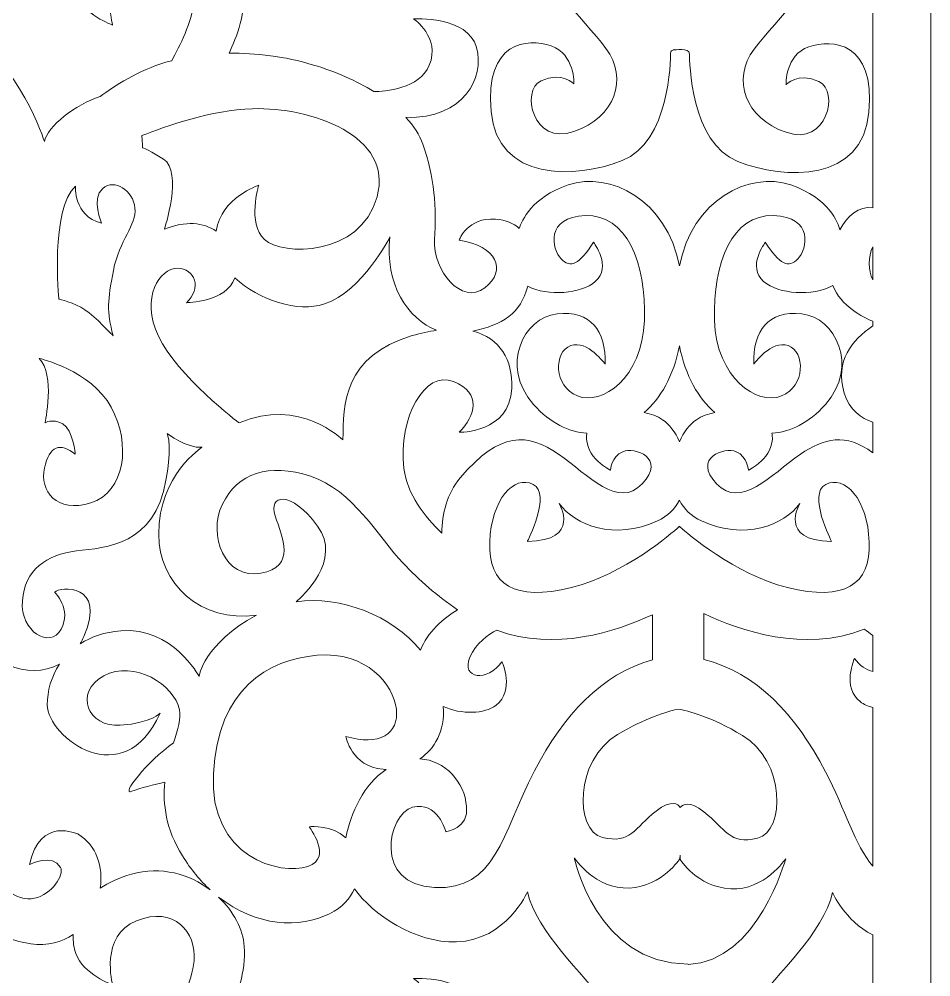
# Model space of a CAD drawing. Header units: centimetres. Extents: x -27.5 to -15.8, y -2.4 to 9.5.
# Drawn here: x -17.852 to -15.797, y 3.607 to 5.765 of the extents above; entities that cross this region are included whole.
import ezdxf

# ---------------------------------------------------------------- set-up
doc = ezdxf.new("R2010")
doc.units = ezdxf.units.CM
doc.header["$MEASUREMENT"] = 0
doc.layers.add('layer 1', color=7, linetype='Continuous')

msp = doc.modelspace()

# ---------------------------------------------------------------- linework, layer by layer
at = {"layer": 'layer 1', "color": 7, "lineweight": 9}
for points, knots in [([(-15.79741, -2.43716), (-15.79741, -2.43716), (-21.40076, -2.43716), (-21.40076, -2.43716), (-21.40076, -2.43716), (-21.40076, -2.43716), (-21.40076, 9.5), (-21.40076, 9.5), (-21.40076, 9.5), (-21.40076, 9.5), (-15.79741, 9.5), (-15.79741, 9.5), (-15.79741, 9.5), (-15.79741, 9.5), (-15.79741, -2.43716), (-15.79741, -2.43716)], [0, 0, 0, 0, 0.2, 0.2, 0.2, 0.2, 0.4, 0.4, 0.4, 0.4, 0.6, 0.6, 0.6, 0.6, 1, 1, 1, 1]), ([(-17.73075, 5.85552), (-17.73044, 5.84287), (-17.72817, 5.83133), (-17.72476, 5.82177), (-17.72476, 5.82177), (-17.70807, 5.77493), (-17.64199, 5.75139), (-17.64199, 5.75139), (-17.64199, 5.75139), (-17.64199, 5.75139), (-17.67151, 5.86227), (-17.58764, 5.89573), (-17.58764, 5.89573), (-17.50379, 5.92922), (-17.4519, 5.87002), (-17.45827, 5.80561), (-17.45827, 5.80561), (-17.4631, 5.75683), (-17.49057, 5.70427), (-17.50846, 5.67092), (-17.50846, 5.67092), (-17.51294, 5.66978), (-17.51736, 5.66858), (-17.52172, 5.66733), (-17.52172, 5.66733), (-17.5823, 5.64993), (-17.63855, 5.61344), (-17.66997, 5.59049), (-17.66997, 5.59049), (-17.72506, 5.572), (-17.78909, 5.52378), (-17.79534, 5.48871), (-17.79534, 5.48871), (-17.79534, 5.48871), (-17.8558, 5.67267), (-17.96883, 5.72853), (-17.96883, 5.72853), (-18.02288, 5.75528), (-18.08413, 5.74363), (-18.13967, 5.71022), (-18.13967, 5.71022), (-18.14024, 5.73015), (-18.15026, 5.74974), (-18.17611, 5.76652), (-18.17611, 5.76652), (-18.17611, 5.76652), (-18.14626, 5.70039), (-18.20348, 5.67394), (-18.20348, 5.67394), (-18.26071, 5.64749), (-18.3926, 5.68276), (-18.40255, 5.74447), (-18.40255, 5.74447), (-18.41028, 5.7925), (-18.37583, 5.84052), (-18.36017, 5.85946), (-18.36017, 5.85946), (-18.35307, 5.85613), (-18.34535, 5.85322), (-18.33693, 5.85082), (-18.33693, 5.85082), (-18.21018, 5.81468), (-18.05121, 5.9022), (-17.99535, 5.98787), (-17.99535, 5.98787), (-17.99535, 5.98787), (-17.97815, 5.85658), (-17.82638, 5.83453), (-17.82638, 5.83453), (-17.78816, 5.82898), (-17.75595, 5.83798), (-17.73075, 5.85552)], [0, 0, 0, 0, 0.0526316, 0.0526316, 0.0526316, 0.0526316, 0.1052632, 0.1052632, 0.1052632, 0.1052632, 0.1578947, 0.1578947, 0.1578947, 0.1578947, 0.2105263, 0.2105263, 0.2105263, 0.2105263, 0.2631579, 0.2631579, 0.2631579, 0.2631579, 0.3157895, 0.3157895, 0.3157895, 0.3157895, 0.3684211, 0.3684211, 0.3684211, 0.3684211, 0.4210526, 0.4210526, 0.4210526, 0.4210526, 0.4736842, 0.4736842, 0.4736842, 0.4736842, 0.5263158, 0.5263158, 0.5263158, 0.5263158, 0.5789474, 0.5789474, 0.5789474, 0.5789474, 0.6315789, 0.6315789, 0.6315789, 0.6315789, 0.6842105, 0.6842105, 0.6842105, 0.6842105, 0.7368421, 0.7368421, 0.7368421, 0.7368421, 0.7894737, 0.7894737, 0.7894737, 0.7894737, 0.8421053, 0.8421053, 0.8421053, 0.8421053, 0.8947368, 0.8947368, 0.8947368, 0.8947368, 1, 1, 1, 1]), ([(-15.92848, 5.85458), (-15.92848, 5.85458), (-15.92848, 5.33978), (-15.92848, 5.33978), (-15.92848, 5.33978), (-15.96007, 5.34412), (-15.98544, 5.32121), (-16.00231, 5.29014), (-16.00231, 5.29014), (-16.00608, 5.30422), (-16.02636, 5.36147), (-16.11284, 5.39095), (-16.11284, 5.39095), (-16.20746, 5.42319), (-16.33545, 5.35689), (-16.36405, 5.20854), (-16.36405, 5.20854), (-16.39264, 5.35689), (-16.52066, 5.42319), (-16.61526, 5.39095), (-16.61526, 5.39095), (-16.69707, 5.36306), (-16.71967, 5.31033), (-16.72505, 5.29279), (-16.72505, 5.29279), (-16.73793, 5.3048), (-16.75568, 5.31187), (-16.77842, 5.31382), (-16.77842, 5.31382), (-16.84208, 5.31929), (-16.86057, 5.26651), (-16.86057, 5.26651), (-16.86057, 5.26651), (-16.77635, 5.25379), (-16.75172, 5.19921), (-16.80306, 5.15918), (-16.80306, 5.15918), (-16.85441, 5.11918), (-16.92012, 5.19739), (-16.91603, 5.26835), (-16.91603, 5.26835), (-16.91191, 5.33928), (-16.91603, 5.40841), (-16.9427, 5.48302), (-16.9427, 5.48302), (-16.95013, 5.50374), (-16.96313, 5.52392), (-16.98063, 5.54303), (-16.98063, 5.54303), (-16.8492, 5.54065), (-16.80256, 5.63199), (-16.8215, 5.70078), (-16.8215, 5.70078), (-16.8412, 5.7723), (-16.9633, 5.76533), (-16.9633, 5.76533), (-16.9633, 5.76533), (-16.9633, 5.76533), (-16.90226, 5.72344), (-16.92787, 5.66065), (-16.92787, 5.66065), (-16.94954, 5.60751), (-17.02893, 5.60181), (-17.05291, 5.60133), (-17.05291, 5.60133), (-17.09202, 5.62554), (-17.13862, 5.64611), (-17.18914, 5.66128), (-17.18914, 5.66128), (-17.25441, 5.68089), (-17.31916, 5.6888), (-17.37941, 5.68777), (-17.37941, 5.68777), (-17.36197, 5.72405), (-17.34073, 5.78116), (-17.34496, 5.83778), (-17.34496, 5.83778), (-17.34709, 5.86664), (-17.35969, 5.89667), (-17.3799, 5.92331), (-17.3799, 5.92331), (-17.30069, 5.87239), (-17.21362, 5.8713), (-17.15255, 5.9022), (-17.15255, 5.9022), (-17.12351, 5.9169), (-17.10608, 5.93691), (-17.09682, 5.95824), (-17.09682, 5.95824), (-17.05562, 5.9007), (-16.95978, 5.83579), (-16.86672, 5.83878), (-16.86672, 5.83878), (-16.75377, 5.84243), (-16.70654, 5.95158), (-16.70654, 5.95158), (-16.70654, 5.95158), (-16.68601, 5.86063), (-16.58128, 5.76785), (-16.52993, 5.69871), (-16.52993, 5.69871), (-16.47858, 5.62959), (-16.50939, 5.54408), (-16.60182, 5.51131), (-16.60182, 5.51131), (-16.69423, 5.47858), (-16.72299, 5.6041), (-16.67575, 5.62596), (-16.67575, 5.62596), (-16.62853, 5.64778), (-16.60182, 5.61866), (-16.60182, 5.61866), (-16.60182, 5.61866), (-16.60182, 5.61866), (-16.59977, 5.68599), (-16.65315, 5.70417), (-16.65315, 5.70417), (-16.70654, 5.72236), (-16.80306, 5.71509), (-16.78869, 5.55681), (-16.78869, 5.55681), (-16.77431, 5.39853), (-16.59977, 5.40401), (-16.49296, 5.44585), (-16.49296, 5.44585), (-16.38617, 5.48768), (-16.38411, 5.67326), (-16.38411, 5.6878), (-16.38411, 5.6878), (-16.38411, 5.6923), (-16.38076, 5.69489), (-16.37613, 5.69633), (-16.37613, 5.69633), (-16.37613, 5.69633), (-16.37646, 5.69515), (-16.37646, 5.69515), (-16.37646, 5.69515), (-16.37646, 5.69515), (-16.34154, 5.70062), (-16.34154, 5.68605), (-16.34154, 5.68605), (-16.34154, 5.67151), (-16.33949, 5.48595), (-16.23271, 5.44411), (-16.23271, 5.44411), (-16.12592, 5.40226), (-15.95136, 5.39678), (-15.93697, 5.55507), (-15.93697, 5.55507), (-15.9226, 5.71334), (-16.01912, 5.72061), (-16.07252, 5.70241), (-16.07252, 5.70241), (-16.12592, 5.68423), (-16.12386, 5.61693), (-16.12386, 5.61693), (-16.12386, 5.61693), (-16.12386, 5.61693), (-16.09717, 5.64604), (-16.04993, 5.6242), (-16.04993, 5.6242), (-16.0027, 5.60237), (-16.03146, 5.47685), (-16.12386, 5.5096), (-16.12386, 5.5096), (-16.21628, 5.54234), (-16.24708, 5.62784), (-16.19574, 5.69696), (-16.19574, 5.69696), (-16.1444, 5.76612), (-16.03966, 5.85888), (-16.01912, 5.94984), (-16.01912, 5.94984), (-16.01912, 5.94984), (-15.99164, 5.88633), (-15.92848, 5.85458)], [0, 0, 0, 0, 0.0222222, 0.0222222, 0.0222222, 0.0222222, 0.0444444, 0.0444444, 0.0444444, 0.0444444, 0.0666667, 0.0666667, 0.0666667, 0.0666667, 0.0888889, 0.0888889, 0.0888889, 0.0888889, 0.1111111, 0.1111111, 0.1111111, 0.1111111, 0.1333333, 0.1333333, 0.1333333, 0.1333333, 0.1555556, 0.1555556, 0.1555556, 0.1555556, 0.1777778, 0.1777778, 0.1777778, 0.1777778, 0.2, 0.2, 0.2, 0.2, 0.2222222, 0.2222222, 0.2222222, 0.2222222, 0.2444444, 0.2444444, 0.2444444, 0.2444444, 0.2666667, 0.2666667, 0.2666667, 0.2666667, 0.2888889, 0.2888889, 0.2888889, 0.2888889, 0.3111111, 0.3111111, 0.3111111, 0.3111111, 0.3333333, 0.3333333, 0.3333333, 0.3333333, 0.3555556, 0.3555556, 0.3555556, 0.3555556, 0.3777778, 0.3777778, 0.3777778, 0.3777778, 0.4, 0.4, 0.4, 0.4, 0.4222222, 0.4222222, 0.4222222, 0.4222222, 0.4444444, 0.4444444, 0.4444444, 0.4444444, 0.4666667, 0.4666667, 0.4666667, 0.4666667, 0.4888889, 0.4888889, 0.4888889, 0.4888889, 0.5111111, 0.5111111, 0.5111111, 0.5111111, 0.5333333, 0.5333333, 0.5333333, 0.5333333, 0.5555556, 0.5555556, 0.5555556, 0.5555556, 0.5777778, 0.5777778, 0.5777778, 0.5777778, 0.6, 0.6, 0.6, 0.6, 0.6222222, 0.6222222, 0.6222222, 0.6222222, 0.6444444, 0.6444444, 0.6444444, 0.6444444, 0.6666667, 0.6666667, 0.6666667, 0.6666667, 0.6888889, 0.6888889, 0.6888889, 0.6888889, 0.7111111, 0.7111111, 0.7111111, 0.7111111, 0.7333333, 0.7333333, 0.7333333, 0.7333333, 0.7555556, 0.7555556, 0.7555556, 0.7555556, 0.7777778, 0.7777778, 0.7777778, 0.7777778, 0.8, 0.8, 0.8, 0.8, 0.8222222, 0.8222222, 0.8222222, 0.8222222, 0.8444444, 0.8444444, 0.8444444, 0.8444444, 0.8666667, 0.8666667, 0.8666667, 0.8666667, 0.8888889, 0.8888889, 0.8888889, 0.8888889, 0.9111111, 0.9111111, 0.9111111, 0.9111111, 0.9333333, 0.9333333, 0.9333333, 0.9333333, 0.9555556, 0.9555556, 0.9555556, 0.9555556, 1, 1, 1, 1]), ([(-17.40801, 5.28719), (-17.43689, 5.30584), (-17.47763, 5.31157), (-17.52507, 5.29104), (-17.52507, 5.29104), (-17.52507, 5.29104), (-17.48258, 5.42121), (-17.52727, 5.44915), (-17.52727, 5.44915), (-17.57194, 5.47707), (-17.57457, 5.47476), (-17.57457, 5.47476), (-17.57457, 5.47476), (-17.57457, 5.47476), (-17.57434, 5.48618), (-17.57564, 5.50209), (-17.57564, 5.50209), (-17.52161, 5.52375), (-17.41869, 5.55985), (-17.32645, 5.56277), (-17.32645, 5.56277), (-17.19397, 5.56695), (-17.00789, 5.5013), (-17.04573, 5.3644), (-17.04573, 5.3644), (-17.08358, 5.22748), (-17.26021, 5.23169), (-17.29962, 5.268), (-17.29962, 5.268), (-17.33905, 5.30432), (-17.31236, 5.39021), (-17.31236, 5.39021), (-17.31236, 5.39021), (-17.31236, 5.39021), (-17.39721, 5.36317), (-17.40801, 5.28719)], [0, 0, 0, 0, 0.1, 0.1, 0.1, 0.1, 0.2, 0.2, 0.2, 0.2, 0.3, 0.3, 0.3, 0.3, 0.4, 0.4, 0.4, 0.4, 0.5, 0.5, 0.5, 0.5, 0.6, 0.6, 0.6, 0.6, 0.7, 0.7, 0.7, 0.7, 0.8, 0.8, 0.8, 0.8, 1, 1, 1, 1]), ([(-17.76295, 5.13375), (-17.76295, 5.13375), (-17.78262, 5.33613), (-17.72551, 5.38847), (-17.72551, 5.38847), (-17.72551, 5.38847), (-17.73087, 5.32184), (-17.66661, 5.30464), (-17.66661, 5.30464), (-17.66661, 5.30464), (-17.69087, 5.35944), (-17.66419, 5.38307), (-17.66419, 5.38307), (-17.63752, 5.40669), (-17.59508, 5.37771), (-17.59144, 5.33903), (-17.59144, 5.33903), (-17.58779, 5.30037), (-17.6266, 5.26705), (-17.63993, 5.19831), (-17.63993, 5.19831), (-17.6533, 5.12956), (-17.65534, 5.1074), (-17.64059, 5.05118), (-17.64059, 5.05118), (-17.64059, 5.05118), (-17.68042, 5.09432), (-17.70402, 5.11), (-17.70402, 5.11), (-17.72763, 5.12569), (-17.76295, 5.13375), (-17.76295, 5.13375)], [0, 0, 0, 0, 0.1111111, 0.1111111, 0.1111111, 0.1111111, 0.2222222, 0.2222222, 0.2222222, 0.2222222, 0.3333333, 0.3333333, 0.3333333, 0.3333333, 0.4444444, 0.4444444, 0.4444444, 0.4444444, 0.5555556, 0.5555556, 0.5555556, 0.5555556, 0.6666667, 0.6666667, 0.6666667, 0.6666667, 0.7777778, 0.7777778, 0.7777778, 0.7777778, 1, 1, 1, 1]), ([(-16.89955, 4.60662), (-16.93844, 4.64342), (-16.97859, 4.69441), (-16.98498, 4.75195), (-16.98498, 4.75195), (-16.99788, 4.86803), (-16.93773, 4.9746), (-16.87328, 4.94796), (-16.87328, 4.94796), (-16.80882, 4.92132), (-16.82388, 4.87184), (-16.86038, 4.83376), (-16.86038, 4.83376), (-16.86038, 4.83376), (-16.74654, 4.83188), (-16.74223, 4.93273), (-16.74223, 4.93273), (-16.7395, 4.99711), (-16.7685, 5.04628), (-16.83002, 5.06157), (-16.83002, 5.06157), (-16.76349, 5.07585), (-16.72138, 5.10154), (-16.70607, 5.16273), (-16.70607, 5.16273), (-16.65993, 5.1396), (-16.58682, 5.14529), (-16.55381, 5.17359), (-16.55381, 5.17359), (-16.51527, 5.20667), (-16.55754, 5.26175), (-16.55754, 5.26175), (-16.55754, 5.26175), (-16.5899, 5.21217), (-16.60979, 5.20227), (-16.63095, 5.22428), (-16.63095, 5.22428), (-16.65209, 5.24632), (-16.66708, 5.31936), (-16.57562, 5.32205), (-16.57562, 5.32205), (-16.48415, 5.32477), (-16.43842, 5.21673), (-16.44298, 5.08576), (-16.44298, 5.08576), (-16.44756, 4.95474), (-16.53904, 4.89397), (-16.59392, 4.91559), (-16.59392, 4.91559), (-16.6488, 4.9372), (-16.64728, 5.01552), (-16.60917, 5.02904), (-16.60917, 5.02904), (-16.57105, 5.04252), (-16.53142, 4.98715), (-16.53142, 4.98715), (-16.53142, 4.98715), (-16.52989, 5.06278), (-16.56343, 5.10869), (-16.63966, 5.10058), (-16.63966, 5.10058), (-16.71587, 5.09249), (-16.76922, 4.9831), (-16.69302, 4.89667), (-16.69302, 4.89667), (-16.65509, 4.85368), (-16.6134, 4.83442), (-16.5726, 4.8319), (-16.5726, 4.8319), (-16.57292, 4.83045), (-16.57317, 4.82902), (-16.57332, 4.82754), (-16.57332, 4.82754), (-16.57821, 4.77699), (-16.51954, 4.74815), (-16.51954, 4.74815), (-16.51954, 4.74815), (-16.51954, 4.74815), (-16.51791, 4.77846), (-16.49184, 4.78999), (-16.49184, 4.78999), (-16.46576, 4.80155), (-16.39243, 4.77556), (-16.44784, 4.71781), (-16.44784, 4.71781), (-16.50325, 4.66008), (-16.56822, 4.73674), (-16.63697, 4.78431), (-16.63697, 4.78431), (-16.70571, 4.83188), (-16.768, 4.8376), (-16.85824, 4.73103), (-16.85824, 4.73103), (-16.88856, 4.69518), (-16.89901, 4.65036), (-16.89955, 4.60662)], [0, 0, 0, 0, 0.04, 0.04, 0.04, 0.04, 0.08, 0.08, 0.08, 0.08, 0.12, 0.12, 0.12, 0.12, 0.16, 0.16, 0.16, 0.16, 0.2, 0.2, 0.2, 0.2, 0.24, 0.24, 0.24, 0.24, 0.28, 0.28, 0.28, 0.28, 0.32, 0.32, 0.32, 0.32, 0.36, 0.36, 0.36, 0.36, 0.4, 0.4, 0.4, 0.4, 0.44, 0.44, 0.44, 0.44, 0.48, 0.48, 0.48, 0.48, 0.52, 0.52, 0.52, 0.52, 0.56, 0.56, 0.56, 0.56, 0.6, 0.6, 0.6, 0.6, 0.64, 0.64, 0.64, 0.64, 0.68, 0.68, 0.68, 0.68, 0.72, 0.72, 0.72, 0.72, 0.76, 0.76, 0.76, 0.76, 0.8, 0.8, 0.8, 0.8, 0.84, 0.84, 0.84, 0.84, 0.88, 0.88, 0.88, 0.88, 0.92, 0.92, 0.92, 0.92, 1, 1, 1, 1]), ([(-15.92848, 5.08402), (-15.92848, 5.08402), (-15.92848, 5.07347), (-15.92848, 5.07347), (-15.92848, 5.07347), (-15.97536, 5.04054), (-16.01422, 4.99578), (-15.99279, 4.92224), (-15.99279, 4.92224), (-15.98146, 4.88334), (-15.95369, 4.8652), (-15.92848, 4.85681), (-15.92848, 4.85681), (-15.92848, 4.85681), (-15.92848, 4.78783), (-15.92848, 4.78783), (-15.92848, 4.78783), (-15.9893, 4.83267), (-16.03833, 4.82086), (-16.09115, 4.78431), (-16.09115, 4.78431), (-16.1599, 4.73674), (-16.22488, 4.66008), (-16.28027, 4.71781), (-16.28027, 4.71781), (-16.33569, 4.77556), (-16.26234, 4.80155), (-16.23627, 4.78999), (-16.23627, 4.78999), (-16.21022, 4.77846), (-16.20858, 4.74815), (-16.20858, 4.74815), (-16.20858, 4.74815), (-16.20858, 4.74815), (-16.14991, 4.77699), (-16.1548, 4.82754), (-16.1548, 4.82754), (-16.15495, 4.82902), (-16.15518, 4.83045), (-16.1555, 4.8319), (-16.1555, 4.8319), (-16.11474, 4.83442), (-16.07302, 4.85368), (-16.0351, 4.89667), (-16.0351, 4.89667), (-15.95889, 4.9831), (-16.01223, 5.09249), (-16.08847, 5.10058), (-16.08847, 5.10058), (-16.16469, 5.10869), (-16.19822, 5.06278), (-16.19669, 4.98715), (-16.19669, 4.98715), (-16.19669, 4.98715), (-16.15707, 5.04252), (-16.11895, 5.02904), (-16.11895, 5.02904), (-16.08084, 5.01552), (-16.07931, 4.9372), (-16.1342, 4.91559), (-16.1342, 4.91559), (-16.18908, 4.89397), (-16.28054, 4.95474), (-16.28512, 5.08576), (-16.28512, 5.08576), (-16.28969, 5.21673), (-16.24396, 5.32477), (-16.15248, 5.32205), (-16.15248, 5.32205), (-16.06101, 5.31936), (-16.07602, 5.24632), (-16.09717, 5.22428), (-16.09717, 5.22428), (-16.1183, 5.20227), (-16.13821, 5.21217), (-16.17057, 5.26175), (-16.17057, 5.26175), (-16.17057, 5.26175), (-16.21287, 5.20667), (-16.17429, 5.17359), (-16.17429, 5.17359), (-16.14049, 5.1446), (-16.06455, 5.13934), (-16.01869, 5.16452), (-16.01869, 5.16452), (-16.00032, 5.11801), (-15.95001, 5.0929), (-15.92848, 5.08402)], [0, 0, 0, 0, 0.0434783, 0.0434783, 0.0434783, 0.0434783, 0.0869565, 0.0869565, 0.0869565, 0.0869565, 0.1304348, 0.1304348, 0.1304348, 0.1304348, 0.173913, 0.173913, 0.173913, 0.173913, 0.2173913, 0.2173913, 0.2173913, 0.2173913, 0.2608696, 0.2608696, 0.2608696, 0.2608696, 0.3043478, 0.3043478, 0.3043478, 0.3043478, 0.3478261, 0.3478261, 0.3478261, 0.3478261, 0.3913043, 0.3913043, 0.3913043, 0.3913043, 0.4347826, 0.4347826, 0.4347826, 0.4347826, 0.4782609, 0.4782609, 0.4782609, 0.4782609, 0.5217391, 0.5217391, 0.5217391, 0.5217391, 0.5652174, 0.5652174, 0.5652174, 0.5652174, 0.6086957, 0.6086957, 0.6086957, 0.6086957, 0.6521739, 0.6521739, 0.6521739, 0.6521739, 0.6956522, 0.6956522, 0.6956522, 0.6956522, 0.7391304, 0.7391304, 0.7391304, 0.7391304, 0.7826087, 0.7826087, 0.7826087, 0.7826087, 0.826087, 0.826087, 0.826087, 0.826087, 0.8695652, 0.8695652, 0.8695652, 0.8695652, 0.9130435, 0.9130435, 0.9130435, 0.9130435, 1, 1, 1, 1]), ([(-16.91152, 5.06369), (-16.92846, 5.06128), (-16.94669, 5.05727), (-16.96621, 5.0515), (-16.96621, 5.0515), (-17.12089, 5.00583), (-17.12247, 4.89656), (-17.12247, 4.81665), (-17.12247, 4.81665), (-17.12247, 4.81665), (-17.22129, 4.91372), (-17.35664, 4.85472), (-17.35664, 4.85472), (-17.35664, 4.85472), (-17.49678, 4.96124), (-17.5384, 5.05009), (-17.5384, 5.05009), (-17.58004, 5.13892), (-17.53569, 5.20317), (-17.49552, 5.20317), (-17.49552, 5.20317), (-17.45538, 5.20317), (-17.44002, 5.15816), (-17.47544, 5.12577), (-17.47544, 5.12577), (-17.47544, 5.12577), (-17.38541, 5.12668), (-17.36603, 5.18182), (-17.36603, 5.18182), (-17.31323, 5.13149), (-17.22349, 5.10289), (-17.16449, 5.1228), (-17.16449, 5.1228), (-17.07825, 5.15193), (-17.01665, 5.27379), (-17.01665, 5.27379), (-17.01665, 5.27379), (-17.02929, 5.16863), (-16.9761, 5.08834), (-16.91152, 5.06369)], [0, 0, 0, 0, 0.0909091, 0.0909091, 0.0909091, 0.0909091, 0.1818182, 0.1818182, 0.1818182, 0.1818182, 0.2727273, 0.2727273, 0.2727273, 0.2727273, 0.3636364, 0.3636364, 0.3636364, 0.3636364, 0.4545455, 0.4545455, 0.4545455, 0.4545455, 0.5454545, 0.5454545, 0.5454545, 0.5454545, 0.6363636, 0.6363636, 0.6363636, 0.6363636, 0.7272727, 0.7272727, 0.7272727, 0.7272727, 0.8181818, 0.8181818, 0.8181818, 0.8181818, 1, 1, 1, 1]), ([(-15.92848, 5.25157), (-15.92848, 5.25157), (-15.92848, 5.17711), (-15.92848, 5.17711), (-15.92848, 5.17711), (-15.93895, 5.19725), (-15.93875, 5.23063), (-15.92848, 5.25157)], [0, 0, 0, 0, 0.3333333, 0.3333333, 0.3333333, 0.3333333, 1, 1, 1, 1]), ([(-16.36405, 5.0283), (-16.37745, 4.96001), (-16.40679, 4.90994), (-16.44389, 4.87833), (-16.44389, 4.87833), (-16.42864, 4.87539), (-16.41427, 4.87012), (-16.40221, 4.86217), (-16.40221, 4.86217), (-16.38682, 4.85205), (-16.37346, 4.83404), (-16.36405, 4.81229), (-16.36405, 4.81229), (-16.35465, 4.83404), (-16.34129, 4.85205), (-16.32591, 4.86217), (-16.32591, 4.86217), (-16.31385, 4.87012), (-16.29948, 4.87539), (-16.28423, 4.87833), (-16.28423, 4.87833), (-16.32131, 4.90994), (-16.35064, 4.96001), (-16.36405, 5.0283)], [0, 0, 0, 0, 0.1428571, 0.1428571, 0.1428571, 0.1428571, 0.2857143, 0.2857143, 0.2857143, 0.2857143, 0.4285714, 0.4285714, 0.4285714, 0.4285714, 0.5714286, 0.5714286, 0.5714286, 0.5714286, 0.7142857, 0.7142857, 0.7142857, 0.7142857, 1, 1, 1, 1]), ([(-17.79402, 4.85515), (-17.79402, 4.85515), (-17.77042, 4.96364), (-17.80731, 5.00024), (-17.80731, 5.00024), (-17.80731, 5.00024), (-17.69075, 4.97409), (-17.64502, 4.89044), (-17.64502, 4.89044), (-17.59925, 4.80679), (-17.61403, 4.69962), (-17.69075, 4.67477), (-17.69075, 4.67477), (-17.76746, 4.64996), (-17.80731, 4.70223), (-17.7955, 4.75321), (-17.7955, 4.75321), (-17.78369, 4.80419), (-17.76008, 4.8107), (-17.72613, 4.78457), (-17.72613, 4.78457), (-17.72613, 4.78457), (-17.73058, 4.83946), (-17.75417, 4.85254), (-17.75417, 4.85254), (-17.77779, 4.8656), (-17.79402, 4.85515), (-17.79402, 4.85515)], [0, 0, 0, 0, 0.125, 0.125, 0.125, 0.125, 0.25, 0.25, 0.25, 0.25, 0.375, 0.375, 0.375, 0.375, 0.5, 0.5, 0.5, 0.5, 0.625, 0.625, 0.625, 0.625, 0.75, 0.75, 0.75, 0.75, 1, 1, 1, 1]), ([(-17.71487, 4.35726), (-17.71188, 4.36228), (-17.70914, 4.36763), (-17.70668, 4.37331), (-17.70668, 4.37331), (-17.65327, 4.49518), (-17.76211, 4.48608), (-17.77238, 4.47336), (-17.77238, 4.47336), (-17.77238, 4.47336), (-17.73322, 4.4352), (-17.75809, 4.39003), (-17.75809, 4.39003), (-17.78297, 4.34484), (-17.85016, 4.38452), (-17.84518, 4.45395), (-17.84518, 4.45395), (-17.84021, 4.52337), (-17.79044, 4.55864), (-17.72326, 4.56635), (-17.72326, 4.56635), (-17.65608, 4.57407), (-17.54648, 4.57887), (-17.52185, 4.72622), (-17.52185, 4.72622), (-17.52185, 4.72622), (-17.50623, 4.79861), (-17.51883, 4.83074), (-17.51883, 4.83074), (-17.51883, 4.83074), (-17.47469, 4.79721), (-17.43998, 4.80002), (-17.43998, 4.80002), (-17.43998, 4.80002), (-17.53778, 4.73902), (-17.53778, 4.60395), (-17.53778, 4.60395), (-17.53778, 4.49333), (-17.44357, 4.40353), (-17.31716, 4.4219), (-17.31716, 4.4219), (-17.43701, 4.35718), (-17.44686, 4.28383), (-17.44686, 4.28383), (-17.44686, 4.28383), (-17.44686, 4.28383), (-17.50701, 4.39608), (-17.62301, 4.38656), (-17.62301, 4.38656), (-17.66025, 4.38353), (-17.69069, 4.37282), (-17.71487, 4.35726)], [0, 0, 0, 0, 0.0714286, 0.0714286, 0.0714286, 0.0714286, 0.1428571, 0.1428571, 0.1428571, 0.1428571, 0.2142857, 0.2142857, 0.2142857, 0.2142857, 0.2857143, 0.2857143, 0.2857143, 0.2857143, 0.3571429, 0.3571429, 0.3571429, 0.3571429, 0.4285714, 0.4285714, 0.4285714, 0.4285714, 0.5, 0.5, 0.5, 0.5, 0.5714286, 0.5714286, 0.5714286, 0.5714286, 0.6428571, 0.6428571, 0.6428571, 0.6428571, 0.7142857, 0.7142857, 0.7142857, 0.7142857, 0.7857143, 0.7857143, 0.7857143, 0.7857143, 0.8571429, 0.8571429, 0.8571429, 0.8571429, 1, 1, 1, 1]), ([(-16.94798, 4.34268), (-17.0122, 4.42132), (-17.12704, 4.46554), (-17.22797, 4.452), (-17.22797, 4.452), (-17.21509, 4.46301), (-17.12322, 4.54572), (-17.17975, 4.62253), (-17.17975, 4.62253), (-17.24047, 4.70498), (-17.29176, 4.69303), (-17.27556, 4.64521), (-17.27556, 4.64521), (-17.25936, 4.59742), (-17.22699, 4.53049), (-17.30796, 4.51615), (-17.30796, 4.51615), (-17.3889, 4.50181), (-17.42801, 4.601), (-17.39427, 4.67152), (-17.39427, 4.67152), (-17.36056, 4.74204), (-17.29003, 4.76527), (-17.19551, 4.73484), (-17.19551, 4.73484), (-17.101, 4.70438), (-17.04083, 4.59591), (-16.98714, 4.53883), (-16.98714, 4.53883), (-16.95154, 4.501), (-16.90842, 4.46402), (-16.86462, 4.43395), (-16.86462, 4.43395), (-16.89539, 4.41462), (-16.93272, 4.38317), (-16.94798, 4.34268)], [0, 0, 0, 0, 0.1, 0.1, 0.1, 0.1, 0.2, 0.2, 0.2, 0.2, 0.3, 0.3, 0.3, 0.3, 0.4, 0.4, 0.4, 0.4, 0.5, 0.5, 0.5, 0.5, 0.6, 0.6, 0.6, 0.6, 0.7, 0.7, 0.7, 0.7, 0.8, 0.8, 0.8, 0.8, 1, 1, 1, 1]), ([(-16.36405, 4.68044), (-16.37427, 4.66114), (-16.39033, 4.64474), (-16.41362, 4.6341), (-16.41362, 4.6341), (-16.51138, 4.58934), (-16.5994, 4.62399), (-16.63524, 4.67308), (-16.63524, 4.67308), (-16.63524, 4.67308), (-16.58472, 4.58934), (-16.70694, 4.58791), (-16.70694, 4.58791), (-16.70694, 4.58791), (-16.65153, 4.69471), (-16.69391, 4.71636), (-16.69391, 4.71636), (-16.73626, 4.73802), (-16.78842, 4.68317), (-16.79168, 4.58646), (-16.79168, 4.58646), (-16.79495, 4.48974), (-16.73626, 4.45221), (-16.60753, 4.48398), (-16.60753, 4.48398), (-16.48874, 4.51328), (-16.38104, 4.60651), (-16.36512, 4.62072), (-16.36512, 4.62072), (-16.36512, 4.62072), (-16.365, 4.62253), (-16.365, 4.62253), (-16.365, 4.62253), (-16.365, 4.62253), (-16.36467, 4.62223), (-16.36405, 4.62166), (-16.36405, 4.62166), (-16.36343, 4.62223), (-16.36309, 4.62253), (-16.36309, 4.62253), (-16.36309, 4.62253), (-16.36309, 4.62253), (-16.36301, 4.62072), (-16.36301, 4.62072), (-16.36301, 4.62072), (-16.34714, 4.60655), (-16.23942, 4.5133), (-16.12058, 4.48398), (-16.12058, 4.48398), (-15.99185, 4.45221), (-15.93318, 4.48974), (-15.93643, 4.58646), (-15.93643, 4.58646), (-15.9397, 4.68317), (-15.99185, 4.73802), (-16.03422, 4.71636), (-16.03422, 4.71636), (-16.07658, 4.69471), (-16.02117, 4.58791), (-16.02117, 4.58791), (-16.02117, 4.58791), (-16.1434, 4.58934), (-16.09286, 4.67308), (-16.09286, 4.67308), (-16.09286, 4.67308), (-16.12872, 4.62399), (-16.21673, 4.58934), (-16.3145, 4.6341), (-16.3145, 4.6341), (-16.33778, 4.64474), (-16.35384, 4.66114), (-16.36405, 4.68044)], [0, 0, 0, 0, 0.0526316, 0.0526316, 0.0526316, 0.0526316, 0.1052632, 0.1052632, 0.1052632, 0.1052632, 0.1578947, 0.1578947, 0.1578947, 0.1578947, 0.2105263, 0.2105263, 0.2105263, 0.2105263, 0.2631579, 0.2631579, 0.2631579, 0.2631579, 0.3157895, 0.3157895, 0.3157895, 0.3157895, 0.3684211, 0.3684211, 0.3684211, 0.3684211, 0.4210526, 0.4210526, 0.4210526, 0.4210526, 0.4736842, 0.4736842, 0.4736842, 0.4736842, 0.5263158, 0.5263158, 0.5263158, 0.5263158, 0.5789474, 0.5789474, 0.5789474, 0.5789474, 0.6315789, 0.6315789, 0.6315789, 0.6315789, 0.6842105, 0.6842105, 0.6842105, 0.6842105, 0.7368421, 0.7368421, 0.7368421, 0.7368421, 0.7894737, 0.7894737, 0.7894737, 0.7894737, 0.8421053, 0.8421053, 0.8421053, 0.8421053, 0.8947368, 0.8947368, 0.8947368, 0.8947368, 1, 1, 1, 1]), ([(-17.42166, 3.80257), (-17.46853, 3.83816), (-17.53219, 3.85706), (-17.59955, 3.83803), (-17.59955, 3.83803), (-17.62836, 3.82989), (-17.65137, 3.81892), (-17.66955, 3.80629), (-17.66955, 3.80629), (-17.66282, 3.85421), (-17.67799, 3.90322), (-17.71939, 3.92827), (-17.71939, 3.92827), (-17.71939, 3.92827), (-17.80646, 3.97013), (-17.82887, 3.85994), (-17.82887, 3.85994), (-17.82887, 3.85994), (-17.77662, 3.88638), (-17.7592, 3.85333), (-17.7592, 3.85333), (-17.74178, 3.82027), (-17.86868, 3.67479), (-17.95078, 3.93267), (-17.95078, 3.93267), (-17.95078, 3.93267), (-17.98065, 4.13985), (-18.04284, 4.19936), (-18.04284, 4.19936), (-18.10506, 4.25888), (-18.14237, 4.32281), (-18.10754, 4.38893), (-18.10754, 4.38893), (-18.07471, 4.45128), (-18.02637, 4.48028), (-17.95213, 4.47047), (-17.95213, 4.47047), (-17.95777, 4.44637), (-17.95907, 4.42137), (-17.95309, 4.39695), (-17.95309, 4.39695), (-17.93283, 4.31407), (-17.83208, 4.27317), (-17.76139, 4.31159), (-17.76139, 4.31159), (-17.78016, 4.2834), (-17.78898, 4.2507), (-17.78898, 4.2198), (-17.78898, 4.2198), (-17.78898, 4.14616), (-17.61625, 4.0177), (-17.53477, 4.20103), (-17.53477, 4.20103), (-17.53477, 4.20103), (-17.55107, 4.17939), (-17.62439, 4.1736), (-17.62439, 4.1736), (-17.69773, 4.16783), (-17.73033, 4.24721), (-17.66187, 4.28474), (-17.66187, 4.28474), (-17.59342, 4.32228), (-17.50217, 4.26455), (-17.49077, 4.20824), (-17.49077, 4.20824), (-17.48706, 4.1899), (-17.49509, 4.16464), (-17.50437, 4.13371), (-17.50437, 4.13371), (-17.56387, 4.09302), (-17.62533, 4.01426), (-17.59834, 4.02492), (-17.59834, 4.02492), (-17.58035, 4.03199), (-17.54702, 4.04015), (-17.52396, 4.04541), (-17.52396, 4.04541), (-17.52891, 3.99643), (-17.52236, 3.94024), (-17.48426, 3.87913), (-17.48426, 3.87913), (-17.46522, 3.84859), (-17.44406, 3.82323), (-17.42166, 3.80257)], [0, 0, 0, 0, 0.0454545, 0.0454545, 0.0454545, 0.0454545, 0.0909091, 0.0909091, 0.0909091, 0.0909091, 0.1363636, 0.1363636, 0.1363636, 0.1363636, 0.1818182, 0.1818182, 0.1818182, 0.1818182, 0.2272727, 0.2272727, 0.2272727, 0.2272727, 0.2727273, 0.2727273, 0.2727273, 0.2727273, 0.3181818, 0.3181818, 0.3181818, 0.3181818, 0.3636364, 0.3636364, 0.3636364, 0.3636364, 0.4090909, 0.4090909, 0.4090909, 0.4090909, 0.4545455, 0.4545455, 0.4545455, 0.4545455, 0.5, 0.5, 0.5, 0.5, 0.5454545, 0.5454545, 0.5454545, 0.5454545, 0.5909091, 0.5909091, 0.5909091, 0.5909091, 0.6363636, 0.6363636, 0.6363636, 0.6363636, 0.6818182, 0.6818182, 0.6818182, 0.6818182, 0.7272727, 0.7272727, 0.7272727, 0.7272727, 0.7727273, 0.7727273, 0.7727273, 0.7727273, 0.8181818, 0.8181818, 0.8181818, 0.8181818, 0.8636364, 0.8636364, 0.8636364, 0.8636364, 0.9090909, 0.9090909, 0.9090909, 0.9090909, 1, 1, 1, 1]), ([(-15.92848, 4.37604), (-15.92848, 4.37604), (-15.92848, 4.29482), (-15.92848, 4.29482), (-15.92848, 4.29482), (-15.9424, 4.29811), (-15.95781, 4.30783), (-15.96955, 4.32438), (-15.96955, 4.32438), (-15.96955, 4.32438), (-15.99906, 4.25903), (-15.95627, 4.22637), (-15.95627, 4.22637), (-15.9489, 4.22074), (-15.93934, 4.21653), (-15.92848, 4.21386), (-15.92848, 4.21386), (-15.92848, 4.21386), (-15.92848, 3.85584), (-15.92848, 3.85584), (-15.92848, 3.85584), (-15.96833, 3.90422), (-15.99025, 3.98286), (-16.035, 4.06892), (-16.035, 4.06892), (-16.10292, 4.19957), (-16.19011, 4.29139), (-16.30926, 4.32196), (-16.30926, 4.32196), (-16.30926, 4.32196), (-16.30926, 4.4255), (-16.30926, 4.4255), (-16.30926, 4.4255), (-16.22808, 4.38673), (-16.08216, 4.33638), (-15.94766, 4.38985), (-15.94766, 4.38985), (-15.94149, 4.38608), (-15.93492, 4.38149), (-15.92848, 4.37604)], [0, 0, 0, 0, 0.0909091, 0.0909091, 0.0909091, 0.0909091, 0.1818182, 0.1818182, 0.1818182, 0.1818182, 0.2727273, 0.2727273, 0.2727273, 0.2727273, 0.3636364, 0.3636364, 0.3636364, 0.3636364, 0.4545455, 0.4545455, 0.4545455, 0.4545455, 0.5454545, 0.5454545, 0.5454545, 0.5454545, 0.6363636, 0.6363636, 0.6363636, 0.6363636, 0.7272727, 0.7272727, 0.7272727, 0.7272727, 0.8181818, 0.8181818, 0.8181818, 0.8181818, 1, 1, 1, 1]), ([(-16.94954, 4.09766), (-16.91668, 4.12034), (-16.89223, 4.15956), (-16.89634, 4.21622), (-16.89634, 4.21622), (-16.85521, 4.19689), (-16.8031, 4.19908), (-16.77747, 4.21865), (-16.77747, 4.21865), (-16.73467, 4.25133), (-16.76418, 4.31668), (-16.76418, 4.31668), (-16.76418, 4.31668), (-16.79666, 4.27095), (-16.85715, 4.27746), (-16.8365, 4.32713), (-16.8365, 4.32713), (-16.82339, 4.35865), (-16.79485, 4.37807), (-16.77573, 4.38805), (-16.77573, 4.38805), (-16.64598, 4.33888), (-16.5065, 4.38469), (-16.4252, 4.4225), (-16.4252, 4.4225), (-16.4252, 4.4225), (-16.4252, 4.32128), (-16.4252, 4.32128), (-16.4252, 4.32128), (-16.53985, 4.28857), (-16.62444, 4.1981), (-16.69066, 4.07069), (-16.69066, 4.07069), (-16.76586, 3.92605), (-16.77662, 3.80234), (-16.91623, 3.80806), (-16.91623, 3.80806), (-17.05589, 3.81378), (-17.0215, 3.97361), (-16.96564, 3.98886), (-16.96564, 3.98886), (-16.90981, 4.00406), (-16.89047, 3.93364), (-16.89047, 3.93364), (-16.89047, 3.93364), (-16.89047, 3.93364), (-16.83782, 3.94059), (-16.84393, 3.99055), (-16.84393, 3.99055), (-16.84849, 4.0452), (-16.89163, 4.09532), (-16.94954, 4.09766)], [0, 0, 0, 0, 0.0714286, 0.0714286, 0.0714286, 0.0714286, 0.1428571, 0.1428571, 0.1428571, 0.1428571, 0.2142857, 0.2142857, 0.2142857, 0.2142857, 0.2857143, 0.2857143, 0.2857143, 0.2857143, 0.3571429, 0.3571429, 0.3571429, 0.3571429, 0.4285714, 0.4285714, 0.4285714, 0.4285714, 0.5, 0.5, 0.5, 0.5, 0.5714286, 0.5714286, 0.5714286, 0.5714286, 0.6428571, 0.6428571, 0.6428571, 0.6428571, 0.7142857, 0.7142857, 0.7142857, 0.7142857, 0.7857143, 0.7857143, 0.7857143, 0.7857143, 0.8571429, 0.8571429, 0.8571429, 0.8571429, 1, 1, 1, 1]), ([(-17.11592, 3.92023), (-17.11596, 3.92025), (-17.116, 3.9203), (-17.11602, 3.92035), (-17.11602, 3.92035), (-17.14826, 3.94889), (-17.19337, 3.94506), (-17.19765, 3.94506), (-17.19765, 3.94506), (-17.20195, 3.94506), (-17.14182, 3.87656), (-17.20195, 3.85564), (-17.20195, 3.85564), (-17.26209, 3.83472), (-17.42536, 3.87466), (-17.41464, 4.06496), (-17.41464, 4.06496), (-17.40389, 4.25527), (-17.29218, 4.32188), (-17.18047, 4.33138), (-17.18047, 4.33138), (-17.06876, 4.34092), (-17.00861, 4.26478), (-17.00218, 4.2096), (-17.00218, 4.2096), (-16.99574, 4.15442), (-17.04083, 4.12587), (-17.11602, 4.14869), (-17.11602, 4.14869), (-17.11602, 4.14869), (-17.10314, 4.08021), (-17.03225, 4.07448), (-17.03225, 4.07448), (-17.02995, 4.07429), (-17.02763, 4.0742), (-17.02526, 4.07417), (-17.02526, 4.07417), (-17.0751, 4.04043), (-17.10548, 3.9768), (-17.11592, 3.92023)], [0, 0, 0, 0, 0.0909091, 0.0909091, 0.0909091, 0.0909091, 0.1818182, 0.1818182, 0.1818182, 0.1818182, 0.2727273, 0.2727273, 0.2727273, 0.2727273, 0.3636364, 0.3636364, 0.3636364, 0.3636364, 0.4545455, 0.4545455, 0.4545455, 0.4545455, 0.5454545, 0.5454545, 0.5454545, 0.5454545, 0.6363636, 0.6363636, 0.6363636, 0.6363636, 0.7272727, 0.7272727, 0.7272727, 0.7272727, 0.8181818, 0.8181818, 0.8181818, 0.8181818, 1, 1, 1, 1]), ([(-16.36719, 4.21006), (-16.3454, 4.20618), (-16.29374, 4.19319), (-16.22189, 4.15077), (-16.22189, 4.15077), (-16.12522, 4.09366), (-16.12465, 3.93512), (-16.1882, 3.91925), (-16.1882, 3.91925), (-16.25174, 3.90337), (-16.2599, 3.94087), (-16.30882, 3.97842), (-16.30882, 3.97842), (-16.34199, 4.00391), (-16.35639, 3.99611), (-16.36223, 3.98848), (-16.36223, 3.98848), (-16.36714, 3.99645), (-16.38112, 4.00762), (-16.41688, 3.98016), (-16.41688, 3.98016), (-16.46576, 3.94263), (-16.47391, 3.9051), (-16.53747, 3.92098), (-16.53747, 3.92098), (-16.60102, 3.93686), (-16.60045, 4.09542), (-16.50378, 4.15251), (-16.50378, 4.15251), (-16.44024, 4.19002), (-16.39248, 4.20451), (-16.36719, 4.21006)], [0, 0, 0, 0, 0.1111111, 0.1111111, 0.1111111, 0.1111111, 0.2222222, 0.2222222, 0.2222222, 0.2222222, 0.3333333, 0.3333333, 0.3333333, 0.3333333, 0.4444444, 0.4444444, 0.4444444, 0.4444444, 0.5555556, 0.5555556, 0.5555556, 0.5555556, 0.6666667, 0.6666667, 0.6666667, 0.6666667, 0.7777778, 0.7777778, 0.7777778, 0.7777778, 1, 1, 1, 1]), ([(-16.36285, 3.88132), (-16.36285, 3.88132), (-16.36256, 3.87161), (-16.36256, 3.87161), (-16.36256, 3.87161), (-16.36256, 3.87161), (-16.3251, 3.80951), (-16.2485, 3.80519), (-16.2485, 3.80519), (-16.17192, 3.80085), (-16.12465, 3.87303), (-16.12465, 3.87303), (-16.12465, 3.87303), (-16.12465, 3.87303), (-16.18695, 3.64077), (-16.34435, 3.63491), (-16.34435, 3.63491), (-16.34435, 3.63491), (-16.34435, 3.63499), (-16.34435, 3.63499), (-16.34435, 3.63499), (-16.55344, 3.63806), (-16.60102, 3.87478), (-16.60102, 3.87478), (-16.60102, 3.87478), (-16.60102, 3.87478), (-16.55378, 3.80262), (-16.47717, 3.80694), (-16.47717, 3.80694), (-16.40058, 3.81128), (-16.36309, 3.87335), (-16.36309, 3.87335), (-16.36309, 3.87335), (-16.36309, 3.87335), (-16.36285, 3.88132), (-16.36285, 3.88132)], [0, 0, 0, 0, 0.1, 0.1, 0.1, 0.1, 0.2, 0.2, 0.2, 0.2, 0.3, 0.3, 0.3, 0.3, 0.4, 0.4, 0.4, 0.4, 0.5, 0.5, 0.5, 0.5, 0.6, 0.6, 0.6, 0.6, 0.7, 0.7, 0.7, 0.7, 0.8, 0.8, 0.8, 0.8, 1, 1, 1, 1]), ([(-17.73061, 3.70248), (-17.73145, 3.68616), (-17.72899, 3.6712), (-17.72476, 3.65933), (-17.72476, 3.65933), (-17.70807, 3.61249), (-17.64199, 3.58895), (-17.64199, 3.58895), (-17.64199, 3.58895), (-17.64199, 3.58895), (-17.67151, 3.69983), (-17.58764, 3.7333), (-17.58764, 3.7333), (-17.50379, 3.76678), (-17.4519, 3.70759), (-17.45827, 3.64317), (-17.45827, 3.64317), (-17.4631, 3.59439), (-17.49057, 3.54183), (-17.50846, 3.50848), (-17.50846, 3.50848), (-17.51294, 3.50734), (-17.51736, 3.50614), (-17.52172, 3.50489), (-17.52172, 3.50489), (-17.5823, 3.48749), (-17.63855, 3.451), (-17.66997, 3.42805), (-17.66997, 3.42805), (-17.72506, 3.40957), (-17.78909, 3.36134), (-17.79534, 3.32628), (-17.79534, 3.32628), (-17.79534, 3.32628), (-17.8558, 3.51023), (-17.96883, 3.56609), (-17.96883, 3.56609), (-18.02288, 3.59284), (-18.08413, 3.58119), (-18.13967, 3.54778), (-18.13967, 3.54778), (-18.14024, 3.56771), (-18.15026, 3.5873), (-18.17611, 3.60408), (-18.17611, 3.60408), (-18.17611, 3.60408), (-18.14626, 3.53796), (-18.20348, 3.5115), (-18.20348, 3.5115), (-18.26071, 3.48506), (-18.3926, 3.52032), (-18.40255, 3.58203), (-18.40255, 3.58203), (-18.41151, 3.63772), (-18.36379, 3.69338), (-18.35437, 3.70373), (-18.35437, 3.70373), (-18.34891, 3.70146), (-18.34311, 3.69944), (-18.33693, 3.69767), (-18.33693, 3.69767), (-18.21018, 3.66153), (-18.05121, 3.74905), (-17.99535, 3.83472), (-17.99535, 3.83472), (-17.99535, 3.83472), (-17.97815, 3.70343), (-17.82638, 3.68138), (-17.82638, 3.68138), (-17.78809, 3.67582), (-17.75583, 3.68487), (-17.73061, 3.70248)], [0, 0, 0, 0, 0.0526316, 0.0526316, 0.0526316, 0.0526316, 0.1052632, 0.1052632, 0.1052632, 0.1052632, 0.1578947, 0.1578947, 0.1578947, 0.1578947, 0.2105263, 0.2105263, 0.2105263, 0.2105263, 0.2631579, 0.2631579, 0.2631579, 0.2631579, 0.3157895, 0.3157895, 0.3157895, 0.3157895, 0.3684211, 0.3684211, 0.3684211, 0.3684211, 0.4210526, 0.4210526, 0.4210526, 0.4210526, 0.4736842, 0.4736842, 0.4736842, 0.4736842, 0.5263158, 0.5263158, 0.5263158, 0.5263158, 0.5789474, 0.5789474, 0.5789474, 0.5789474, 0.6315789, 0.6315789, 0.6315789, 0.6315789, 0.6842105, 0.6842105, 0.6842105, 0.6842105, 0.7368421, 0.7368421, 0.7368421, 0.7368421, 0.7894737, 0.7894737, 0.7894737, 0.7894737, 0.8421053, 0.8421053, 0.8421053, 0.8421053, 0.8947368, 0.8947368, 0.8947368, 0.8947368, 1, 1, 1, 1]), ([(-15.92848, 3.70144), (-15.92848, 3.70144), (-15.92848, 3.17734), (-15.92848, 3.17734), (-15.92848, 3.17734), (-15.96007, 3.18168), (-15.98544, 3.15877), (-16.00231, 3.12771), (-16.00231, 3.12771), (-16.00608, 3.14179), (-16.02636, 3.19903), (-16.11284, 3.22852), (-16.11284, 3.22852), (-16.20746, 3.26075), (-16.33545, 3.19445), (-16.36405, 3.0461), (-16.36405, 3.0461), (-16.39264, 3.19445), (-16.52066, 3.26075), (-16.61526, 3.22852), (-16.61526, 3.22852), (-16.69707, 3.20063), (-16.71967, 3.1479), (-16.72505, 3.13035), (-16.72505, 3.13035), (-16.73793, 3.14237), (-16.75568, 3.14943), (-16.77842, 3.15138), (-16.77842, 3.15138), (-16.84208, 3.15686), (-16.86057, 3.10408), (-16.86057, 3.10408), (-16.86057, 3.10408), (-16.77635, 3.09135), (-16.75172, 3.03677), (-16.80306, 2.99675), (-16.80306, 2.99675), (-16.85441, 2.95674), (-16.92012, 3.03496), (-16.91603, 3.10591), (-16.91603, 3.10591), (-16.91191, 3.17685), (-16.91603, 3.24598), (-16.9427, 3.32058), (-16.9427, 3.32058), (-16.95013, 3.34131), (-16.96313, 3.36148), (-16.98063, 3.3806), (-16.98063, 3.3806), (-16.8492, 3.37821), (-16.80256, 3.46956), (-16.8215, 3.53835), (-16.8215, 3.53835), (-16.8412, 3.60987), (-16.9633, 3.60289), (-16.9633, 3.60289), (-16.9633, 3.60289), (-16.9633, 3.60289), (-16.90226, 3.56101), (-16.92787, 3.49821), (-16.92787, 3.49821), (-16.94954, 3.44507), (-17.02893, 3.43938), (-17.05291, 3.4389), (-17.05291, 3.4389), (-17.09202, 3.46311), (-17.13862, 3.48368), (-17.18914, 3.49884), (-17.18914, 3.49884), (-17.25441, 3.51845), (-17.31916, 3.52637), (-17.37941, 3.52533), (-17.37941, 3.52533), (-17.36197, 3.56162), (-17.34073, 3.61872), (-17.34496, 3.67534), (-17.34496, 3.67534), (-17.34782, 3.71399), (-17.36942, 3.75471), (-17.40297, 3.78664), (-17.40297, 3.78664), (-17.31804, 3.71976), (-17.21962, 3.71512), (-17.15255, 3.74905), (-17.15255, 3.74905), (-17.12351, 3.76375), (-17.10608, 3.78376), (-17.09682, 3.8051), (-17.09682, 3.8051), (-17.05562, 3.74755), (-16.95978, 3.68264), (-16.86672, 3.68564), (-16.86672, 3.68564), (-16.75377, 3.68928), (-16.70654, 3.79843), (-16.70654, 3.79843), (-16.70654, 3.79843), (-16.68601, 3.70748), (-16.58128, 3.6147), (-16.52993, 3.54557), (-16.52993, 3.54557), (-16.47858, 3.47644), (-16.50939, 3.39093), (-16.60182, 3.35816), (-16.60182, 3.35816), (-16.69423, 3.32543), (-16.72299, 3.45095), (-16.67575, 3.47281), (-16.67575, 3.47281), (-16.62853, 3.49463), (-16.60182, 3.46551), (-16.60182, 3.46551), (-16.60182, 3.46551), (-16.60182, 3.46551), (-16.59977, 3.53284), (-16.65315, 3.55102), (-16.65315, 3.55102), (-16.70654, 3.56922), (-16.80306, 3.56194), (-16.78869, 3.40366), (-16.78869, 3.40366), (-16.77431, 3.24539), (-16.59977, 3.25087), (-16.49296, 3.2927), (-16.49296, 3.2927), (-16.38617, 3.33454), (-16.38411, 3.52011), (-16.38411, 3.53465), (-16.38411, 3.53465), (-16.38411, 3.53915), (-16.38076, 3.54175), (-16.37613, 3.54318), (-16.37613, 3.54318), (-16.37613, 3.54318), (-16.37646, 3.542), (-16.37646, 3.542), (-16.37646, 3.542), (-16.37646, 3.542), (-16.34154, 3.54747), (-16.34154, 3.5329), (-16.34154, 3.5329), (-16.34154, 3.51836), (-16.33949, 3.3328), (-16.23271, 3.29096), (-16.23271, 3.29096), (-16.12592, 3.24911), (-15.95136, 3.24364), (-15.93697, 3.40192), (-15.93697, 3.40192), (-15.9226, 3.56019), (-16.01912, 3.56747), (-16.07252, 3.54927), (-16.07252, 3.54927), (-16.12592, 3.53109), (-16.12386, 3.46379), (-16.12386, 3.46379), (-16.12386, 3.46379), (-16.12386, 3.46379), (-16.09717, 3.49289), (-16.04993, 3.47105), (-16.04993, 3.47105), (-16.0027, 3.44922), (-16.03146, 3.3237), (-16.12386, 3.35645), (-16.12386, 3.35645), (-16.21628, 3.38919), (-16.24708, 3.47469), (-16.19574, 3.54382), (-16.19574, 3.54382), (-16.1444, 3.61297), (-16.03966, 3.70573), (-16.01912, 3.7967), (-16.01912, 3.7967), (-16.01912, 3.7967), (-15.99164, 3.73318), (-15.92848, 3.70144)], [0, 0, 0, 0, 0.0222222, 0.0222222, 0.0222222, 0.0222222, 0.0444444, 0.0444444, 0.0444444, 0.0444444, 0.0666667, 0.0666667, 0.0666667, 0.0666667, 0.0888889, 0.0888889, 0.0888889, 0.0888889, 0.1111111, 0.1111111, 0.1111111, 0.1111111, 0.1333333, 0.1333333, 0.1333333, 0.1333333, 0.1555556, 0.1555556, 0.1555556, 0.1555556, 0.1777778, 0.1777778, 0.1777778, 0.1777778, 0.2, 0.2, 0.2, 0.2, 0.2222222, 0.2222222, 0.2222222, 0.2222222, 0.2444444, 0.2444444, 0.2444444, 0.2444444, 0.2666667, 0.2666667, 0.2666667, 0.2666667, 0.2888889, 0.2888889, 0.2888889, 0.2888889, 0.3111111, 0.3111111, 0.3111111, 0.3111111, 0.3333333, 0.3333333, 0.3333333, 0.3333333, 0.3555556, 0.3555556, 0.3555556, 0.3555556, 0.3777778, 0.3777778, 0.3777778, 0.3777778, 0.4, 0.4, 0.4, 0.4, 0.4222222, 0.4222222, 0.4222222, 0.4222222, 0.4444444, 0.4444444, 0.4444444, 0.4444444, 0.4666667, 0.4666667, 0.4666667, 0.4666667, 0.4888889, 0.4888889, 0.4888889, 0.4888889, 0.5111111, 0.5111111, 0.5111111, 0.5111111, 0.5333333, 0.5333333, 0.5333333, 0.5333333, 0.5555556, 0.5555556, 0.5555556, 0.5555556, 0.5777778, 0.5777778, 0.5777778, 0.5777778, 0.6, 0.6, 0.6, 0.6, 0.6222222, 0.6222222, 0.6222222, 0.6222222, 0.6444444, 0.6444444, 0.6444444, 0.6444444, 0.6666667, 0.6666667, 0.6666667, 0.6666667, 0.6888889, 0.6888889, 0.6888889, 0.6888889, 0.7111111, 0.7111111, 0.7111111, 0.7111111, 0.7333333, 0.7333333, 0.7333333, 0.7333333, 0.7555556, 0.7555556, 0.7555556, 0.7555556, 0.7777778, 0.7777778, 0.7777778, 0.7777778, 0.8, 0.8, 0.8, 0.8, 0.8222222, 0.8222222, 0.8222222, 0.8222222, 0.8444444, 0.8444444, 0.8444444, 0.8444444, 0.8666667, 0.8666667, 0.8666667, 0.8666667, 0.8888889, 0.8888889, 0.8888889, 0.8888889, 0.9111111, 0.9111111, 0.9111111, 0.9111111, 0.9333333, 0.9333333, 0.9333333, 0.9333333, 0.9555556, 0.9555556, 0.9555556, 0.9555556, 1, 1, 1, 1])]:
    msp.add_open_spline(points, degree=3, knots=knots, dxfattribs=at)

doc.saveas('drawing.dxf')
